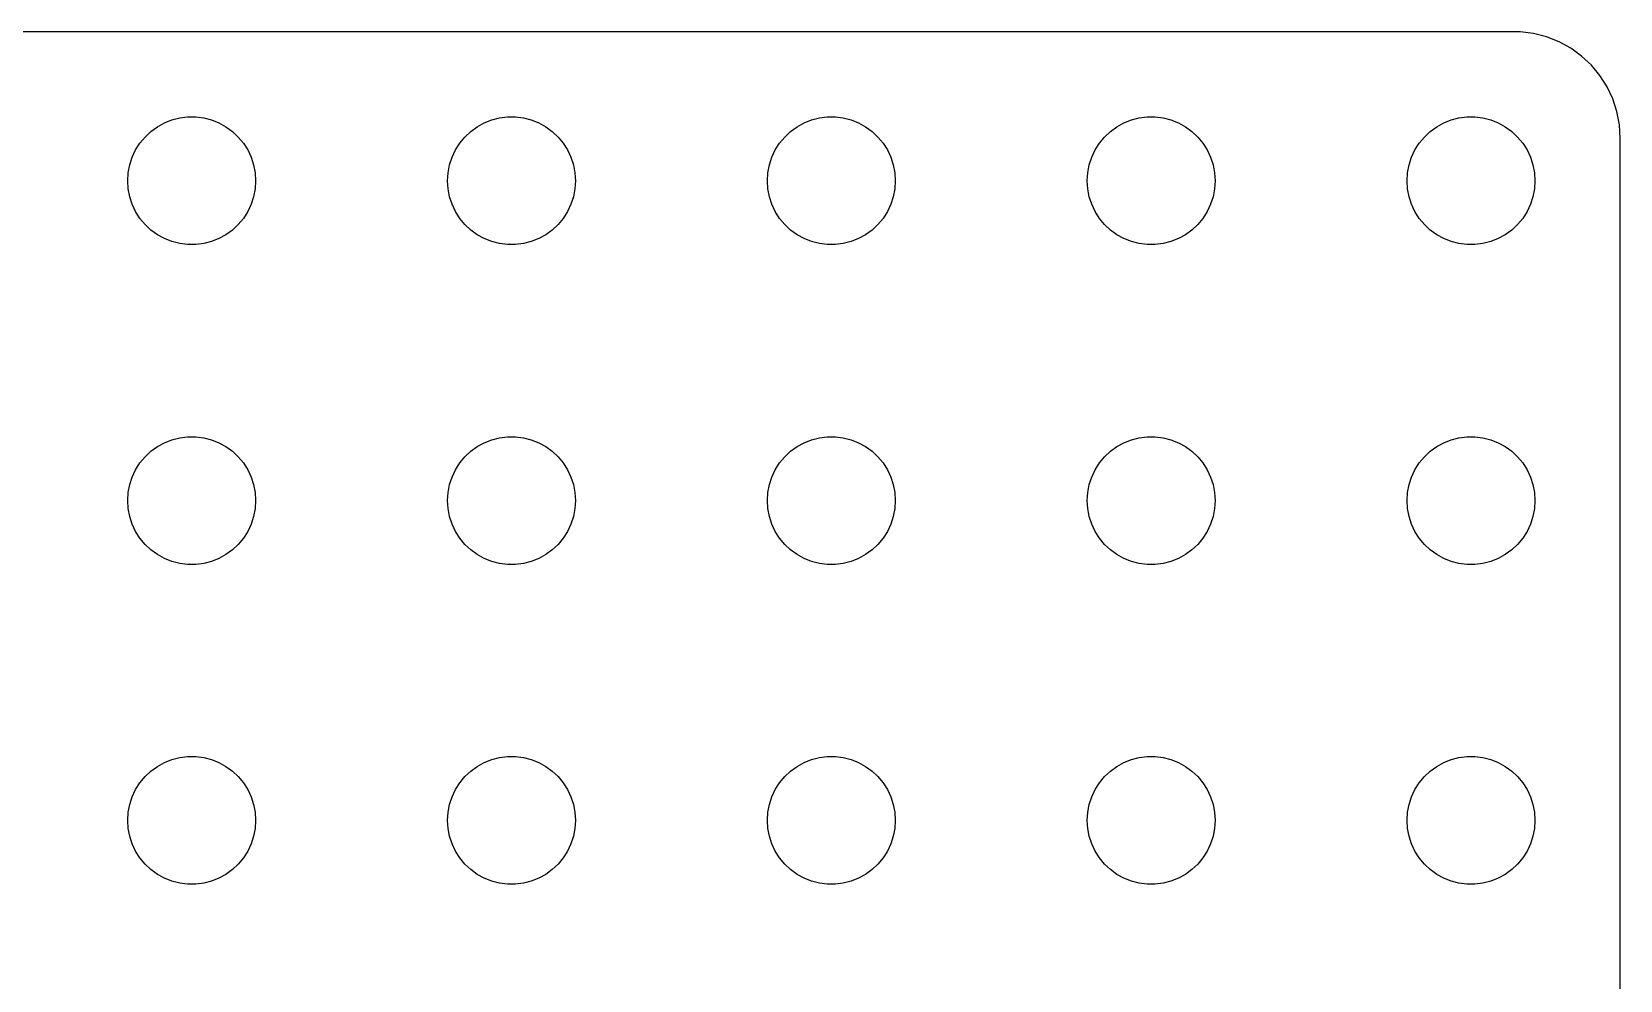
# Model space of a CAD drawing. Header units: metres. Extents: x -74 to 74, y -44 to 44.
# Drawn here: x 0 to 74.5, y 0 to 44.5 of the extents above; entities that cross this region are included whole.
import ezdxf

# ---------------------------------------------------------------- set-up
doc = ezdxf.new("R2010")
doc.units = ezdxf.units.M

msp = doc.modelspace()

# ---------------------------------------------------------------- linework, layer by layer
for p, q in [((69.8139, 44.4901), (-69.8139, 44.4901)), ((70.4369, 44.4114), (69.8139, 44.4901)), ((71.0451, 44.2553), (70.4369, 44.4114)), ((71.6289, 44.0241), (71.0451, 44.2553)), ((72.1791, 43.7216), (71.6289, 44.0241)), ((72.6871, 43.3526), (72.1791, 43.7216)), ((73.1448, 42.9227), (72.6871, 43.3526)), ((73.5451, 42.4389), (73.1448, 42.9227)), ((73.8815, 41.9088), (73.5451, 42.4389)), ((74.1489, 41.3406), (73.8815, 41.9088)), ((74.3429, 40.7434), (74.1489, 41.3406)), ((6.22266, 40.2145), (6.57294, 40.3532)), ((6.57294, 40.3532), (6.93785, 40.4469)), ((6.93785, 40.4469), (7.31161, 40.4941)), ((7.31161, 40.4941), (7.68837, 40.4941)), ((7.68837, 40.4941), (8.06213, 40.4469)), ((8.06213, 40.4469), (8.42705, 40.3532)), ((8.42705, 40.3532), (8.77733, 40.2145)), ((21.2227, 40.2145), (21.5729, 40.3532)), ((21.5729, 40.3532), (21.9379, 40.4469)), ((21.9379, 40.4469), (22.3116, 40.4941)), ((22.3116, 40.4941), (22.6884, 40.4941)), ((22.6884, 40.4941), (23.0621, 40.4469)), ((23.0621, 40.4469), (23.427, 40.3532)), ((23.427, 40.3532), (23.7773, 40.2145)), ((36.2227, 40.2145), (36.5729, 40.3532)), ((36.5729, 40.3532), (36.9379, 40.4469)), ((36.9379, 40.4469), (37.3116, 40.4941)), ((37.3116, 40.4941), (37.6884, 40.4941)), ((37.6884, 40.4941), (38.0621, 40.4469)), ((38.0621, 40.4469), (38.427, 40.3532)), ((38.427, 40.3532), (38.7773, 40.2145)), ((51.2227, 40.2145), (51.5729, 40.3532)), ((51.5729, 40.3532), (51.9379, 40.4469)), ((51.9379, 40.4469), (52.3116, 40.4941)), ((52.3116, 40.4941), (52.6884, 40.4941)), ((52.6884, 40.4941), (53.0621, 40.4469)), ((53.0621, 40.4469), (53.427, 40.3532)), ((53.427, 40.3532), (53.7773, 40.2145)), ((66.2227, 40.2145), (66.573, 40.3532)), ((66.573, 40.3532), (66.9379, 40.4469)), ((66.9379, 40.4469), (67.3116, 40.4941)), ((67.3116, 40.4941), (67.6884, 40.4941)), ((67.6884, 40.4941), (68.0621, 40.4469)), ((68.0621, 40.4469), (68.427, 40.3532)), ((68.427, 40.3532), (68.7773, 40.2145)), ((74.4606, 40.1267), (74.3429, 40.7434)), ((5.07294, 39.2634), (5.31308, 39.5536)), ((5.31308, 39.5536), (5.58772, 39.8115)), ((5.58772, 39.8115), (5.89252, 40.033)), ((5.89252, 40.033), (6.22266, 40.2145)), ((8.77733, 40.2145), (9.10747, 40.033)), ((9.10747, 40.033), (9.41226, 39.8115)), ((9.41226, 39.8115), (9.6869, 39.5536)), ((9.6869, 39.5536), (9.92705, 39.2634)), ((20.0729, 39.2634), (20.3131, 39.5536)), ((20.3131, 39.5536), (20.5877, 39.8115)), ((20.5877, 39.8115), (20.8925, 40.033)), ((20.8925, 40.033), (21.2227, 40.2145)), ((23.7773, 40.2145), (24.1075, 40.033)), ((24.1075, 40.033), (24.4123, 39.8115)), ((24.4123, 39.8115), (24.6869, 39.5536)), ((24.6869, 39.5536), (24.927, 39.2634)), ((35.0729, 39.2634), (35.3131, 39.5536)), ((35.3131, 39.5536), (35.5877, 39.8115)), ((35.5877, 39.8115), (35.8925, 40.033)), ((35.8925, 40.033), (36.2227, 40.2145)), ((38.7773, 40.2145), (39.1075, 40.033)), ((39.1075, 40.033), (39.4123, 39.8115)), ((39.4123, 39.8115), (39.6869, 39.5536)), ((39.6869, 39.5536), (39.927, 39.2634)), ((50.0729, 39.2634), (50.3131, 39.5536)), ((50.3131, 39.5536), (50.5877, 39.8115)), ((50.5877, 39.8115), (50.8925, 40.033)), ((50.8925, 40.033), (51.2227, 40.2145)), ((53.7773, 40.2145), (54.1075, 40.033)), ((54.1075, 40.033), (54.4123, 39.8115)), ((54.4123, 39.8115), (54.6869, 39.5536)), ((54.6869, 39.5536), (54.927, 39.2634)), ((65.073, 39.2634), (65.3131, 39.5536)), ((65.3131, 39.5536), (65.5877, 39.8115)), ((65.5877, 39.8115), (65.8925, 40.033)), ((65.8925, 40.033), (66.2227, 40.2145)), ((68.7773, 40.2145), (69.1075, 40.033)), ((69.1075, 40.033), (69.4123, 39.8115)), ((69.4123, 39.8115), (69.6869, 39.5536)), ((69.6869, 39.5536), (69.927, 39.2634)), ((74.5, 39.5), (74.4606, 40.1267)), ((74.5, -39.5), (74.5, 39.5)), ((4.71066, 38.6044), (4.87108, 38.9453)), ((4.87108, 38.9453), (5.07294, 39.2634)), ((9.92705, 39.2634), (10.1289, 38.9453)), ((10.1289, 38.9453), (10.2893, 38.6044)), ((19.7107, 38.6044), (19.8711, 38.9453)), ((19.8711, 38.9453), (20.0729, 39.2634)), ((24.927, 39.2634), (25.1289, 38.9453)), ((25.1289, 38.9453), (25.2893, 38.6044)), ((34.7107, 38.6044), (34.8711, 38.9453)), ((34.8711, 38.9453), (35.0729, 39.2634)), ((39.927, 39.2634), (40.1289, 38.9453)), ((40.1289, 38.9453), (40.2893, 38.6044)), ((49.7107, 38.6044), (49.8711, 38.9453)), ((49.8711, 38.9453), (50.0729, 39.2634)), ((54.927, 39.2634), (55.1289, 38.9453)), ((55.1289, 38.9453), (55.2893, 38.6044)), ((64.7107, 38.6044), (64.8711, 38.9453)), ((64.8711, 38.9453), (65.073, 39.2634)), ((69.927, 39.2634), (70.1289, 38.9453)), ((70.1289, 38.9453), (70.2893, 38.6044)), ((4.52365, 37.876), (4.59424, 38.2461)), ((4.59424, 38.2461), (4.71066, 38.6044)), ((10.2893, 38.6044), (10.4057, 38.2461)), ((10.4057, 38.2461), (10.4763, 37.876)), ((19.5237, 37.876), (19.5942, 38.2461)), ((19.5942, 38.2461), (19.7107, 38.6044)), ((25.2893, 38.6044), (25.4057, 38.2461)), ((25.4057, 38.2461), (25.4763, 37.876)), ((34.5237, 37.876), (34.5942, 38.2461)), ((34.5942, 38.2461), (34.7107, 38.6044)), ((40.2893, 38.6044), (40.4057, 38.2461)), ((40.4057, 38.2461), (40.4763, 37.876)), ((49.5237, 37.876), (49.5942, 38.2461)), ((49.5942, 38.2461), (49.7107, 38.6044)), ((55.2893, 38.6044), (55.4057, 38.2461)), ((55.4057, 38.2461), (55.4763, 37.876)), ((64.5237, 37.876), (64.5943, 38.2461)), ((64.5943, 38.2461), (64.7107, 38.6044)), ((70.2893, 38.6044), (70.4057, 38.2461)), ((70.4057, 38.2461), (70.4763, 37.876)), ((4.5, 37.5), (4.52365, 37.876)), ((4.52365, 37.124), (4.5, 37.5)), ((10.4763, 37.876), (10.5, 37.5)), ((10.5, 37.5), (10.4763, 37.124)), ((19.5, 37.5), (19.5237, 37.876)), ((19.5237, 37.124), (19.5, 37.5)), ((25.4763, 37.876), (25.5, 37.5)), ((25.5, 37.5), (25.4763, 37.124)), ((34.5, 37.5), (34.5237, 37.876)), ((34.5237, 37.124), (34.5, 37.5)), ((40.4763, 37.876), (40.5, 37.5)), ((40.5, 37.5), (40.4763, 37.124)), ((49.5, 37.5), (49.5237, 37.876)), ((49.5237, 37.124), (49.5, 37.5)), ((55.4763, 37.876), (55.5, 37.5)), ((55.5, 37.5), (55.4763, 37.124)), ((64.5, 37.5), (64.5237, 37.876)), ((64.5237, 37.124), (64.5, 37.5)), ((70.4763, 37.876), (70.5, 37.5)), ((70.5, 37.5), (70.4763, 37.124)), ((4.59424, 36.7539), (4.52365, 37.124)), ((4.71066, 36.3956), (4.59424, 36.7539)), ((10.4057, 36.7539), (10.2893, 36.3956)), ((10.4763, 37.124), (10.4057, 36.7539)), ((19.5942, 36.7539), (19.5237, 37.124)), ((19.7107, 36.3956), (19.5942, 36.7539)), ((25.4057, 36.7539), (25.2893, 36.3956)), ((25.4763, 37.124), (25.4057, 36.7539)), ((34.5942, 36.7539), (34.5237, 37.124)), ((34.7107, 36.3956), (34.5942, 36.7539)), ((40.4057, 36.7539), (40.2893, 36.3956)), ((40.4763, 37.124), (40.4057, 36.7539)), ((49.5942, 36.7539), (49.5237, 37.124)), ((49.7107, 36.3956), (49.5942, 36.7539)), ((55.4057, 36.7539), (55.2893, 36.3956)), ((55.4763, 37.124), (55.4057, 36.7539)), ((64.5943, 36.7539), (64.5237, 37.124)), ((64.7107, 36.3956), (64.5943, 36.7539)), ((70.4057, 36.7539), (70.2893, 36.3956)), ((70.4763, 37.124), (70.4057, 36.7539)), ((4.87108, 36.0547), (4.71066, 36.3956)), ((5.07294, 35.7366), (4.87108, 36.0547)), ((10.1289, 36.0547), (9.92705, 35.7366)), ((10.2893, 36.3956), (10.1289, 36.0547)), ((19.8711, 36.0547), (19.7107, 36.3956)), ((20.0729, 35.7366), (19.8711, 36.0547)), ((25.1289, 36.0547), (24.927, 35.7366)), ((25.2893, 36.3956), (25.1289, 36.0547)), ((34.8711, 36.0547), (34.7107, 36.3956)), ((35.0729, 35.7366), (34.8711, 36.0547)), ((40.1289, 36.0547), (39.927, 35.7366)), ((40.2893, 36.3956), (40.1289, 36.0547)), ((49.8711, 36.0547), (49.7107, 36.3956)), ((50.0729, 35.7366), (49.8711, 36.0547)), ((55.1289, 36.0547), (54.927, 35.7366)), ((55.2893, 36.3956), (55.1289, 36.0547)), ((64.8711, 36.0547), (64.7107, 36.3956)), ((65.073, 35.7366), (64.8711, 36.0547)), ((70.1289, 36.0547), (69.927, 35.7366)), ((70.2893, 36.3956), (70.1289, 36.0547)), ((5.31308, 35.4464), (5.07294, 35.7366)), ((5.58772, 35.1885), (5.31308, 35.4464)), ((5.89252, 34.967), (5.58772, 35.1885)), ((9.41226, 35.1885), (9.10747, 34.967)), ((9.6869, 35.4464), (9.41226, 35.1885)), ((9.92705, 35.7366), (9.6869, 35.4464)), ((20.3131, 35.4464), (20.0729, 35.7366)), ((20.5877, 35.1885), (20.3131, 35.4464)), ((20.8925, 34.967), (20.5877, 35.1885)), ((24.4123, 35.1885), (24.1075, 34.967)), ((24.6869, 35.4464), (24.4123, 35.1885)), ((24.927, 35.7366), (24.6869, 35.4464)), ((35.3131, 35.4464), (35.0729, 35.7366)), ((35.5877, 35.1885), (35.3131, 35.4464)), ((35.8925, 34.967), (35.5877, 35.1885)), ((39.4123, 35.1885), (39.1075, 34.967)), ((39.6869, 35.4464), (39.4123, 35.1885)), ((39.927, 35.7366), (39.6869, 35.4464)), ((50.3131, 35.4464), (50.0729, 35.7366)), ((50.5877, 35.1885), (50.3131, 35.4464)), ((50.8925, 34.967), (50.5877, 35.1885)), ((54.4123, 35.1885), (54.1075, 34.967)), ((54.6869, 35.4464), (54.4123, 35.1885)), ((54.927, 35.7366), (54.6869, 35.4464)), ((65.3131, 35.4464), (65.073, 35.7366)), ((65.5877, 35.1885), (65.3131, 35.4464)), ((65.8925, 34.967), (65.5877, 35.1885)), ((69.4123, 35.1885), (69.1075, 34.967)), ((69.6869, 35.4464), (69.4123, 35.1885)), ((69.927, 35.7366), (69.6869, 35.4464)), ((6.22266, 34.7855), (5.89252, 34.967)), ((6.57294, 34.6468), (6.22266, 34.7855)), ((6.93785, 34.5531), (6.57294, 34.6468)), ((7.31161, 34.5059), (6.93785, 34.5531)), ((7.68837, 34.5059), (7.31161, 34.5059)), ((8.06213, 34.5531), (7.68837, 34.5059)), ((8.42705, 34.6468), (8.06213, 34.5531)), ((8.77733, 34.7855), (8.42705, 34.6468)), ((9.10747, 34.967), (8.77733, 34.7855)), ((21.2227, 34.7855), (20.8925, 34.967)), ((21.5729, 34.6468), (21.2227, 34.7855)), ((21.9379, 34.5531), (21.5729, 34.6468)), ((22.3116, 34.5059), (21.9379, 34.5531)), ((22.6884, 34.5059), (22.3116, 34.5059)), ((23.0621, 34.5531), (22.6884, 34.5059)), ((23.427, 34.6468), (23.0621, 34.5531)), ((23.7773, 34.7855), (23.427, 34.6468)), ((24.1075, 34.967), (23.7773, 34.7855)), ((36.2227, 34.7855), (35.8925, 34.967)), ((36.5729, 34.6468), (36.2227, 34.7855)), ((36.9379, 34.5531), (36.5729, 34.6468)), ((37.3116, 34.5059), (36.9379, 34.5531)), ((37.6884, 34.5059), (37.3116, 34.5059)), ((38.0621, 34.5531), (37.6884, 34.5059)), ((38.427, 34.6468), (38.0621, 34.5531)), ((38.7773, 34.7855), (38.427, 34.6468)), ((39.1075, 34.967), (38.7773, 34.7855)), ((51.2227, 34.7855), (50.8925, 34.967)), ((51.5729, 34.6468), (51.2227, 34.7855)), ((51.9379, 34.5531), (51.5729, 34.6468)), ((52.3116, 34.5059), (51.9379, 34.5531)), ((52.6884, 34.5059), (52.3116, 34.5059)), ((53.0621, 34.5531), (52.6884, 34.5059)), ((53.427, 34.6468), (53.0621, 34.5531)), ((53.7773, 34.7855), (53.427, 34.6468)), ((54.1075, 34.967), (53.7773, 34.7855)), ((66.2227, 34.7855), (65.8925, 34.967)), ((66.573, 34.6468), (66.2227, 34.7855)), ((66.9379, 34.5531), (66.573, 34.6468)), ((67.3116, 34.5059), (66.9379, 34.5531)), ((67.6884, 34.5059), (67.3116, 34.5059)), ((68.0621, 34.5531), (67.6884, 34.5059)), ((68.427, 34.6468), (68.0621, 34.5531)), ((68.7773, 34.7855), (68.427, 34.6468)), ((69.1075, 34.967), (68.7773, 34.7855)), ((6.22266, 25.2145), (6.57294, 25.3532)), ((6.57294, 25.3532), (6.93785, 25.4469)), ((6.93785, 25.4469), (7.31161, 25.4941)), ((7.31161, 25.4941), (7.68837, 25.4941)), ((7.68837, 25.4941), (8.06213, 25.4469)), ((8.06213, 25.4469), (8.42705, 25.3532)), ((8.42705, 25.3532), (8.77733, 25.2145)), ((21.2227, 25.2145), (21.5729, 25.3532)), ((21.5729, 25.3532), (21.9379, 25.4469)), ((21.9379, 25.4469), (22.3116, 25.4941)), ((22.3116, 25.4941), (22.6884, 25.4941)), ((22.6884, 25.4941), (23.0621, 25.4469)), ((23.0621, 25.4469), (23.427, 25.3532)), ((23.427, 25.3532), (23.7773, 25.2145)), ((36.2227, 25.2145), (36.5729, 25.3532)), ((36.5729, 25.3532), (36.9379, 25.4469)), ((36.9379, 25.4469), (37.3116, 25.4941)), ((37.3116, 25.4941), (37.6884, 25.4941)), ((37.6884, 25.4941), (38.0621, 25.4469)), ((38.0621, 25.4469), (38.427, 25.3532)), ((38.427, 25.3532), (38.7773, 25.2145)), ((51.2227, 25.2145), (51.5729, 25.3532)), ((51.5729, 25.3532), (51.9379, 25.4469)), ((51.9379, 25.4469), (52.3116, 25.4941)), ((52.3116, 25.4941), (52.6884, 25.4941)), ((52.6884, 25.4941), (53.0621, 25.4469)), ((53.0621, 25.4469), (53.427, 25.3532)), ((53.427, 25.3532), (53.7773, 25.2145)), ((66.2227, 25.2145), (66.573, 25.3532)), ((66.573, 25.3532), (66.9379, 25.4469)), ((66.9379, 25.4469), (67.3116, 25.4941)), ((67.3116, 25.4941), (67.6884, 25.4941)), ((67.6884, 25.4941), (68.0621, 25.4469)), ((68.0621, 25.4469), (68.427, 25.3532)), ((68.427, 25.3532), (68.7773, 25.2145)), ((5.31308, 24.5536), (5.58772, 24.8115)), ((5.58772, 24.8115), (5.89252, 25.033)), ((5.89252, 25.033), (6.22266, 25.2145)), ((8.77733, 25.2145), (9.10747, 25.033)), ((9.10747, 25.033), (9.41226, 24.8115)), ((9.41226, 24.8115), (9.6869, 24.5536)), ((20.3131, 24.5536), (20.5877, 24.8115)), ((20.5877, 24.8115), (20.8925, 25.033)), ((20.8925, 25.033), (21.2227, 25.2145)), ((23.7773, 25.2145), (24.1075, 25.033)), ((24.1075, 25.033), (24.4123, 24.8115)), ((24.4123, 24.8115), (24.6869, 24.5536)), ((35.3131, 24.5536), (35.5877, 24.8115)), ((35.5877, 24.8115), (35.8925, 25.033)), ((35.8925, 25.033), (36.2227, 25.2145)), ((38.7773, 25.2145), (39.1075, 25.033)), ((39.1075, 25.033), (39.4123, 24.8115)), ((39.4123, 24.8115), (39.6869, 24.5536)), ((50.3131, 24.5536), (50.5877, 24.8115)), ((50.5877, 24.8115), (50.8925, 25.033)), ((50.8925, 25.033), (51.2227, 25.2145)), ((53.7773, 25.2145), (54.1075, 25.033)), ((54.1075, 25.033), (54.4123, 24.8115)), ((54.4123, 24.8115), (54.6869, 24.5536)), ((65.3131, 24.5536), (65.5877, 24.8115)), ((65.5877, 24.8115), (65.8925, 25.033)), ((65.8925, 25.033), (66.2227, 25.2145)), ((68.7773, 25.2145), (69.1075, 25.033)), ((69.1075, 25.033), (69.4123, 24.8115)), ((69.4123, 24.8115), (69.6869, 24.5536)), ((4.71066, 23.6044), (4.87108, 23.9453)), ((4.87108, 23.9453), (5.07294, 24.2634)), ((5.07294, 24.2634), (5.31308, 24.5536)), ((9.6869, 24.5536), (9.92705, 24.2634)), ((9.92705, 24.2634), (10.1289, 23.9453)), ((10.1289, 23.9453), (10.2893, 23.6044)), ((19.7107, 23.6044), (19.8711, 23.9453)), ((19.8711, 23.9453), (20.0729, 24.2634)), ((20.0729, 24.2634), (20.3131, 24.5536)), ((24.6869, 24.5536), (24.927, 24.2634)), ((24.927, 24.2634), (25.1289, 23.9453)), ((25.1289, 23.9453), (25.2893, 23.6044)), ((34.7107, 23.6044), (34.8711, 23.9453)), ((34.8711, 23.9453), (35.0729, 24.2634)), ((35.0729, 24.2634), (35.3131, 24.5536)), ((39.6869, 24.5536), (39.927, 24.2634)), ((39.927, 24.2634), (40.1289, 23.9453)), ((40.1289, 23.9453), (40.2893, 23.6044)), ((49.7107, 23.6044), (49.8711, 23.9453)), ((49.8711, 23.9453), (50.0729, 24.2634)), ((50.0729, 24.2634), (50.3131, 24.5536)), ((54.6869, 24.5536), (54.927, 24.2634)), ((54.927, 24.2634), (55.1289, 23.9453)), ((55.1289, 23.9453), (55.2893, 23.6044)), ((64.7107, 23.6044), (64.8711, 23.9453)), ((64.8711, 23.9453), (65.073, 24.2634)), ((65.073, 24.2634), (65.3131, 24.5536)), ((69.6869, 24.5536), (69.927, 24.2634)), ((69.927, 24.2634), (70.1289, 23.9453)), ((70.1289, 23.9453), (70.2893, 23.6044)), ((4.52365, 22.876), (4.59424, 23.2461)), ((4.59424, 23.2461), (4.71066, 23.6044)), ((10.2893, 23.6044), (10.4057, 23.2461)), ((10.4057, 23.2461), (10.4763, 22.876)), ((19.5237, 22.876), (19.5942, 23.2461)), ((19.5942, 23.2461), (19.7107, 23.6044)), ((25.2893, 23.6044), (25.4057, 23.2461)), ((25.4057, 23.2461), (25.4763, 22.876)), ((34.5237, 22.876), (34.5942, 23.2461)), ((34.5942, 23.2461), (34.7107, 23.6044)), ((40.2893, 23.6044), (40.4057, 23.2461)), ((40.4057, 23.2461), (40.4763, 22.876)), ((49.5237, 22.876), (49.5942, 23.2461)), ((49.5942, 23.2461), (49.7107, 23.6044)), ((55.2893, 23.6044), (55.4057, 23.2461)), ((55.4057, 23.2461), (55.4763, 22.876)), ((64.5237, 22.876), (64.5943, 23.2461)), ((64.5943, 23.2461), (64.7107, 23.6044)), ((70.2893, 23.6044), (70.4057, 23.2461)), ((70.4057, 23.2461), (70.4763, 22.876)), ((4.5, 22.5), (4.52365, 22.876)), ((4.52365, 22.124), (4.5, 22.5)), ((10.4763, 22.876), (10.5, 22.5)), ((10.5, 22.5), (10.4763, 22.124)), ((19.5, 22.5), (19.5237, 22.876)), ((19.5237, 22.124), (19.5, 22.5)), ((25.4763, 22.876), (25.5, 22.5)), ((25.5, 22.5), (25.4763, 22.124)), ((34.5, 22.5), (34.5237, 22.876)), ((34.5237, 22.124), (34.5, 22.5)), ((40.4763, 22.876), (40.5, 22.5)), ((40.5, 22.5), (40.4763, 22.124)), ((49.5, 22.5), (49.5237, 22.876)), ((49.5237, 22.124), (49.5, 22.5)), ((55.4763, 22.876), (55.5, 22.5)), ((55.5, 22.5), (55.4763, 22.124)), ((64.5, 22.5), (64.5237, 22.876)), ((64.5237, 22.124), (64.5, 22.5)), ((70.4763, 22.876), (70.5, 22.5)), ((70.5, 22.5), (70.4763, 22.124)), ((4.59424, 21.7539), (4.52365, 22.124)), ((4.71066, 21.3956), (4.59424, 21.7539)), ((10.4057, 21.7539), (10.2893, 21.3956)), ((10.4763, 22.124), (10.4057, 21.7539)), ((19.5942, 21.7539), (19.5237, 22.124)), ((19.7107, 21.3956), (19.5942, 21.7539)), ((25.4057, 21.7539), (25.2893, 21.3956)), ((25.4763, 22.124), (25.4057, 21.7539)), ((34.5942, 21.7539), (34.5237, 22.124)), ((34.7107, 21.3956), (34.5942, 21.7539)), ((40.4057, 21.7539), (40.2893, 21.3956)), ((40.4763, 22.124), (40.4057, 21.7539)), ((49.5942, 21.7539), (49.5237, 22.124)), ((49.7107, 21.3956), (49.5942, 21.7539)), ((55.4057, 21.7539), (55.2893, 21.3956)), ((55.4763, 22.124), (55.4057, 21.7539)), ((64.5943, 21.7539), (64.5237, 22.124)), ((64.7107, 21.3956), (64.5943, 21.7539)), ((70.4057, 21.7539), (70.2893, 21.3956)), ((70.4763, 22.124), (70.4057, 21.7539)), ((4.87108, 21.0547), (4.71066, 21.3956)), ((5.07294, 20.7366), (4.87108, 21.0547)), ((10.1289, 21.0547), (9.92705, 20.7366)), ((10.2893, 21.3956), (10.1289, 21.0547)), ((19.8711, 21.0547), (19.7107, 21.3956)), ((20.0729, 20.7366), (19.8711, 21.0547)), ((25.1289, 21.0547), (24.927, 20.7366)), ((25.2893, 21.3956), (25.1289, 21.0547)), ((34.8711, 21.0547), (34.7107, 21.3956)), ((35.0729, 20.7366), (34.8711, 21.0547)), ((40.1289, 21.0547), (39.927, 20.7366)), ((40.2893, 21.3956), (40.1289, 21.0547)), ((49.8711, 21.0547), (49.7107, 21.3956)), ((50.0729, 20.7366), (49.8711, 21.0547)), ((55.1289, 21.0547), (54.927, 20.7366)), ((55.2893, 21.3956), (55.1289, 21.0547)), ((64.8711, 21.0547), (64.7107, 21.3956)), ((65.073, 20.7366), (64.8711, 21.0547)), ((70.1289, 21.0547), (69.927, 20.7366)), ((70.2893, 21.3956), (70.1289, 21.0547)), ((5.31308, 20.4464), (5.07294, 20.7366)), ((5.58772, 20.1884), (5.31308, 20.4464)), ((5.89252, 19.967), (5.58772, 20.1884)), ((9.41226, 20.1884), (9.10747, 19.967)), ((9.6869, 20.4464), (9.41226, 20.1884)), ((9.92705, 20.7366), (9.6869, 20.4464)), ((20.3131, 20.4464), (20.0729, 20.7366)), ((20.5877, 20.1884), (20.3131, 20.4464)), ((20.8925, 19.967), (20.5877, 20.1884)), ((24.4123, 20.1884), (24.1075, 19.967)), ((24.6869, 20.4464), (24.4123, 20.1884)), ((24.927, 20.7366), (24.6869, 20.4464)), ((35.3131, 20.4464), (35.0729, 20.7366)), ((35.5877, 20.1884), (35.3131, 20.4464)), ((35.8925, 19.967), (35.5877, 20.1884)), ((39.4123, 20.1884), (39.1075, 19.967)), ((39.6869, 20.4464), (39.4123, 20.1884)), ((39.927, 20.7366), (39.6869, 20.4464)), ((50.3131, 20.4464), (50.0729, 20.7366)), ((50.5877, 20.1884), (50.3131, 20.4464)), ((50.8925, 19.967), (50.5877, 20.1884)), ((54.4123, 20.1884), (54.1075, 19.967)), ((54.6869, 20.4464), (54.4123, 20.1884)), ((54.927, 20.7366), (54.6869, 20.4464)), ((65.3131, 20.4464), (65.073, 20.7366)), ((65.5877, 20.1884), (65.3131, 20.4464)), ((65.8925, 19.967), (65.5877, 20.1884)), ((69.4123, 20.1884), (69.1075, 19.967)), ((69.6869, 20.4464), (69.4123, 20.1884)), ((69.927, 20.7366), (69.6869, 20.4464)), ((6.22266, 19.7855), (5.89252, 19.967)), ((6.57294, 19.6468), (6.22266, 19.7855)), ((6.93785, 19.5531), (6.57294, 19.6468)), ((7.31161, 19.5059), (6.93785, 19.5531)), ((7.68837, 19.5059), (7.31161, 19.5059)), ((8.06213, 19.5531), (7.68837, 19.5059)), ((8.42705, 19.6468), (8.06213, 19.5531)), ((8.77733, 19.7855), (8.42705, 19.6468)), ((9.10747, 19.967), (8.77733, 19.7855)), ((21.2227, 19.7855), (20.8925, 19.967)), ((21.5729, 19.6468), (21.2227, 19.7855)), ((21.9379, 19.5531), (21.5729, 19.6468)), ((22.3116, 19.5059), (21.9379, 19.5531)), ((22.6884, 19.5059), (22.3116, 19.5059)), ((23.0621, 19.5531), (22.6884, 19.5059)), ((23.427, 19.6468), (23.0621, 19.5531)), ((23.7773, 19.7855), (23.427, 19.6468)), ((24.1075, 19.967), (23.7773, 19.7855)), ((36.2227, 19.7855), (35.8925, 19.967)), ((36.5729, 19.6468), (36.2227, 19.7855)), ((36.9379, 19.5531), (36.5729, 19.6468)), ((37.3116, 19.5059), (36.9379, 19.5531)), ((37.6884, 19.5059), (37.3116, 19.5059)), ((38.0621, 19.5531), (37.6884, 19.5059)), ((38.427, 19.6468), (38.0621, 19.5531)), ((38.7773, 19.7855), (38.427, 19.6468)), ((39.1075, 19.967), (38.7773, 19.7855)), ((51.2227, 19.7855), (50.8925, 19.967)), ((51.5729, 19.6468), (51.2227, 19.7855)), ((51.9379, 19.5531), (51.5729, 19.6468)), ((52.3116, 19.5059), (51.9379, 19.5531)), ((52.6884, 19.5059), (52.3116, 19.5059)), ((53.0621, 19.5531), (52.6884, 19.5059)), ((53.427, 19.6468), (53.0621, 19.5531)), ((53.7773, 19.7855), (53.427, 19.6468)), ((54.1075, 19.967), (53.7773, 19.7855)), ((66.2227, 19.7855), (65.8925, 19.967)), ((66.573, 19.6468), (66.2227, 19.7855)), ((66.9379, 19.5531), (66.573, 19.6468)), ((67.3116, 19.5059), (66.9379, 19.5531)), ((67.6884, 19.5059), (67.3116, 19.5059)), ((68.0621, 19.5531), (67.6884, 19.5059)), ((68.427, 19.6468), (68.0621, 19.5531)), ((68.7773, 19.7855), (68.427, 19.6468)), ((69.1075, 19.967), (68.7773, 19.7855)), ((6.57294, 10.3532), (6.93785, 10.4469)), ((6.93785, 10.4469), (7.31161, 10.4941)), ((7.31161, 10.4941), (7.68837, 10.4941)), ((7.68837, 10.4941), (8.06213, 10.4469)), ((8.06213, 10.4469), (8.42705, 10.3532)), ((21.5729, 10.3532), (21.9379, 10.4469)), ((21.9379, 10.4469), (22.3116, 10.4941)), ((22.3116, 10.4941), (22.6884, 10.4941)), ((22.6884, 10.4941), (23.0621, 10.4469)), ((23.0621, 10.4469), (23.427, 10.3532)), ((36.5729, 10.3532), (36.9379, 10.4469)), ((36.9379, 10.4469), (37.3116, 10.4941)), ((37.3116, 10.4941), (37.6884, 10.4941)), ((37.6884, 10.4941), (38.0621, 10.4469)), ((38.0621, 10.4469), (38.427, 10.3532)), ((51.5729, 10.3532), (51.9379, 10.4469)), ((51.9379, 10.4469), (52.3116, 10.4941)), ((52.3116, 10.4941), (52.6884, 10.4941)), ((52.6884, 10.4941), (53.0621, 10.4469)), ((53.0621, 10.4469), (53.427, 10.3532)), ((66.573, 10.3532), (66.9379, 10.4469)), ((66.9379, 10.4469), (67.3116, 10.4941)), ((67.3116, 10.4941), (67.6884, 10.4941)), ((67.6884, 10.4941), (68.0621, 10.4469)), ((68.0621, 10.4469), (68.427, 10.3532)), ((5.31308, 9.55363), (5.58772, 9.81154)), ((5.58772, 9.81154), (5.89252, 10.033)), ((5.89252, 10.033), (6.22266, 10.2145)), ((6.22266, 10.2145), (6.57294, 10.3532)), ((8.42705, 10.3532), (8.77733, 10.2145)), ((8.77733, 10.2145), (9.10747, 10.033)), ((9.10747, 10.033), (9.41226, 9.81154)), ((9.41226, 9.81154), (9.6869, 9.55363)), ((20.3131, 9.55363), (20.5877, 9.81154)), ((20.5877, 9.81154), (20.8925, 10.033)), ((20.8925, 10.033), (21.2227, 10.2145)), ((21.2227, 10.2145), (21.5729, 10.3532)), ((23.427, 10.3532), (23.7773, 10.2145)), ((23.7773, 10.2145), (24.1075, 10.033)), ((24.1075, 10.033), (24.4123, 9.81154)), ((24.4123, 9.81154), (24.6869, 9.55363)), ((35.3131, 9.55363), (35.5877, 9.81154)), ((35.5877, 9.81154), (35.8925, 10.033)), ((35.8925, 10.033), (36.2227, 10.2145)), ((36.2227, 10.2145), (36.5729, 10.3532)), ((38.427, 10.3532), (38.7773, 10.2145)), ((38.7773, 10.2145), (39.1075, 10.033)), ((39.1075, 10.033), (39.4123, 9.81154)), ((39.4123, 9.81154), (39.6869, 9.55363)), ((50.3131, 9.55363), (50.5877, 9.81154)), ((50.5877, 9.81154), (50.8925, 10.033)), ((50.8925, 10.033), (51.2227, 10.2145)), ((51.2227, 10.2145), (51.5729, 10.3532)), ((53.427, 10.3532), (53.7773, 10.2145)), ((53.7773, 10.2145), (54.1075, 10.033)), ((54.1075, 10.033), (54.4123, 9.81154)), ((54.4123, 9.81154), (54.6869, 9.55363)), ((65.3131, 9.55363), (65.5877, 9.81154)), ((65.5877, 9.81154), (65.8925, 10.033)), ((65.8925, 10.033), (66.2227, 10.2145)), ((66.2227, 10.2145), (66.573, 10.3532)), ((68.427, 10.3532), (68.7773, 10.2145)), ((68.7773, 10.2145), (69.1075, 10.033)), ((69.1075, 10.033), (69.4123, 9.81154)), ((69.4123, 9.81154), (69.6869, 9.55363)), ((4.71066, 8.60437), (4.87108, 8.94525)), ((4.87108, 8.94525), (5.07294, 9.26335)), ((5.07294, 9.26335), (5.31308, 9.55363)), ((9.6869, 9.55363), (9.92705, 9.26335)), ((9.92705, 9.26335), (10.1289, 8.94525)), ((10.1289, 8.94525), (10.2893, 8.60437)), ((19.7107, 8.60437), (19.8711, 8.94525)), ((19.8711, 8.94525), (20.0729, 9.26335)), ((20.0729, 9.26335), (20.3131, 9.55363)), ((24.6869, 9.55363), (24.927, 9.26335)), ((24.927, 9.26335), (25.1289, 8.94525)), ((25.1289, 8.94525), (25.2893, 8.60437)), ((34.7107, 8.60437), (34.8711, 8.94525)), ((34.8711, 8.94525), (35.0729, 9.26335)), ((35.0729, 9.26335), (35.3131, 9.55363)), ((39.6869, 9.55363), (39.927, 9.26335)), ((39.927, 9.26335), (40.1289, 8.94525)), ((40.1289, 8.94525), (40.2893, 8.60437)), ((49.7107, 8.60437), (49.8711, 8.94525)), ((49.8711, 8.94525), (50.0729, 9.26335)), ((50.0729, 9.26335), (50.3131, 9.55363)), ((54.6869, 9.55363), (54.927, 9.26335)), ((54.927, 9.26335), (55.1289, 8.94525)), ((55.1289, 8.94525), (55.2893, 8.60437)), ((64.7107, 8.60437), (64.8711, 8.94525)), ((64.8711, 8.94525), (65.073, 9.26335)), ((65.073, 9.26335), (65.3131, 9.55363)), ((69.6869, 9.55363), (69.927, 9.26335)), ((69.927, 9.26335), (70.1289, 8.94525)), ((70.1289, 8.94525), (70.2893, 8.60437)), ((4.52365, 7.87599), (4.59424, 8.24606)), ((4.59424, 8.24606), (4.71066, 8.60437)), ((10.2893, 8.60437), (10.4057, 8.24606)), ((10.4057, 8.24606), (10.4763, 7.87599)), ((19.5237, 7.87599), (19.5942, 8.24606)), ((19.5942, 8.24606), (19.7107, 8.60437)), ((25.2893, 8.60437), (25.4057, 8.24606)), ((25.4057, 8.24606), (25.4763, 7.87599)), ((34.5237, 7.87599), (34.5942, 8.24606)), ((34.5942, 8.24606), (34.7107, 8.60437)), ((40.2893, 8.60437), (40.4057, 8.24606)), ((40.4057, 8.24606), (40.4763, 7.87599)), ((49.5237, 7.87599), (49.5942, 8.24606)), ((49.5942, 8.24606), (49.7107, 8.60437)), ((55.2893, 8.60437), (55.4057, 8.24606)), ((55.4057, 8.24606), (55.4763, 7.87599)), ((64.5237, 7.87599), (64.5943, 8.24606)), ((64.5943, 8.24606), (64.7107, 8.60437)), ((70.2893, 8.60437), (70.4057, 8.24606)), ((70.4057, 8.24606), (70.4763, 7.87599)), ((4.5, 7.5), (4.52365, 7.87599)), ((4.52365, 7.12399), (4.5, 7.5)), ((10.4763, 7.87599), (10.5, 7.5)), ((10.5, 7.5), (10.4763, 7.12399)), ((19.5, 7.5), (19.5237, 7.87599)), ((19.5237, 7.12399), (19.5, 7.5)), ((25.4763, 7.87599), (25.5, 7.5)), ((25.5, 7.5), (25.4763, 7.12399)), ((34.5, 7.5), (34.5237, 7.87599)), ((34.5237, 7.12399), (34.5, 7.5)), ((40.4763, 7.87599), (40.5, 7.5)), ((40.5, 7.5), (40.4763, 7.12399)), ((49.5, 7.5), (49.5237, 7.87599)), ((49.5237, 7.12399), (49.5, 7.5)), ((55.4763, 7.87599), (55.5, 7.5)), ((55.5, 7.5), (55.4763, 7.12399)), ((64.5, 7.5), (64.5237, 7.87599)), ((64.5237, 7.12399), (64.5, 7.5)), ((70.4763, 7.87599), (70.5, 7.5)), ((70.5, 7.5), (70.4763, 7.12399)), ((4.59424, 6.75392), (4.52365, 7.12399)), ((4.71066, 6.39561), (4.59424, 6.75392)), ((10.4057, 6.75392), (10.2893, 6.39561)), ((10.4763, 7.12399), (10.4057, 6.75392)), ((19.5942, 6.75392), (19.5237, 7.12399)), ((19.7107, 6.39561), (19.5942, 6.75392)), ((25.4057, 6.75392), (25.2893, 6.39561)), ((25.4763, 7.12399), (25.4057, 6.75392)), ((34.5942, 6.75392), (34.5237, 7.12399)), ((34.7107, 6.39561), (34.5942, 6.75392)), ((40.4057, 6.75392), (40.2893, 6.39561)), ((40.4763, 7.12399), (40.4057, 6.75392)), ((49.5942, 6.75392), (49.5237, 7.12399)), ((49.7107, 6.39561), (49.5942, 6.75392)), ((55.4057, 6.75392), (55.2893, 6.39561)), ((55.4763, 7.12399), (55.4057, 6.75392)), ((64.5943, 6.75392), (64.5237, 7.12399)), ((64.7107, 6.39561), (64.5943, 6.75392)), ((70.4057, 6.75392), (70.2893, 6.39561)), ((70.4763, 7.12399), (70.4057, 6.75392)), ((4.87108, 6.05473), (4.71066, 6.39561)), ((5.07294, 5.73663), (4.87108, 6.05473)), ((10.1289, 6.05473), (9.92705, 5.73663)), ((10.2893, 6.39561), (10.1289, 6.05473)), ((19.8711, 6.05473), (19.7107, 6.39561)), ((20.0729, 5.73663), (19.8711, 6.05473)), ((25.1289, 6.05473), (24.927, 5.73663)), ((25.2893, 6.39561), (25.1289, 6.05473)), ((34.8711, 6.05473), (34.7107, 6.39561)), ((35.0729, 5.73663), (34.8711, 6.05473)), ((40.1289, 6.05473), (39.927, 5.73663)), ((40.2893, 6.39561), (40.1289, 6.05473)), ((49.8711, 6.05473), (49.7107, 6.39561)), ((50.0729, 5.73663), (49.8711, 6.05473)), ((55.1289, 6.05473), (54.927, 5.73663)), ((55.2893, 6.39561), (55.1289, 6.05473)), ((64.8711, 6.05473), (64.7107, 6.39561)), ((65.073, 5.73663), (64.8711, 6.05473)), ((70.1289, 6.05473), (69.927, 5.73663)), ((70.2893, 6.39561), (70.1289, 6.05473)), ((5.31308, 5.44635), (5.07294, 5.73663)), ((5.58772, 5.18845), (5.31308, 5.44635)), ((9.6869, 5.44635), (9.41226, 5.18845)), ((9.92705, 5.73663), (9.6869, 5.44635)), ((20.3131, 5.44635), (20.0729, 5.73663)), ((20.5877, 5.18845), (20.3131, 5.44635)), ((24.6869, 5.44635), (24.4123, 5.18845)), ((24.927, 5.73663), (24.6869, 5.44635)), ((35.3131, 5.44635), (35.0729, 5.73663)), ((35.5877, 5.18845), (35.3131, 5.44635)), ((39.6869, 5.44635), (39.4123, 5.18845)), ((39.927, 5.73663), (39.6869, 5.44635)), ((50.3131, 5.44635), (50.0729, 5.73663)), ((50.5877, 5.18845), (50.3131, 5.44635)), ((54.6869, 5.44635), (54.4123, 5.18845)), ((54.927, 5.73663), (54.6869, 5.44635)), ((65.3131, 5.44635), (65.073, 5.73663)), ((65.5877, 5.18845), (65.3131, 5.44635)), ((69.6869, 5.44635), (69.4123, 5.18845)), ((69.927, 5.73663), (69.6869, 5.44635)), ((5.89252, 4.96701), (5.58772, 5.18845)), ((6.22266, 4.78551), (5.89252, 4.96701)), ((6.57294, 4.64682), (6.22266, 4.78551)), ((6.93785, 4.55313), (6.57294, 4.64682)), ((7.31161, 4.50591), (6.93785, 4.55313)), ((7.68837, 4.50591), (7.31161, 4.50591)), ((8.06213, 4.55313), (7.68837, 4.50591)), ((8.42705, 4.64682), (8.06213, 4.55313)), ((8.77733, 4.78551), (8.42705, 4.64682)), ((9.10747, 4.96701), (8.77733, 4.78551)), ((9.41226, 5.18845), (9.10747, 4.96701)), ((20.8925, 4.96701), (20.5877, 5.18845)), ((21.2227, 4.78551), (20.8925, 4.96701)), ((21.5729, 4.64682), (21.2227, 4.78551)), ((21.9379, 4.55313), (21.5729, 4.64682)), ((22.3116, 4.50591), (21.9379, 4.55313)), ((22.6884, 4.50591), (22.3116, 4.50591)), ((23.0621, 4.55313), (22.6884, 4.50591)), ((23.427, 4.64682), (23.0621, 4.55313)), ((23.7773, 4.78551), (23.427, 4.64682)), ((24.1075, 4.96701), (23.7773, 4.78551)), ((24.4123, 5.18845), (24.1075, 4.96701)), ((35.8925, 4.96701), (35.5877, 5.18845)), ((36.2227, 4.78551), (35.8925, 4.96701)), ((36.5729, 4.64682), (36.2227, 4.78551)), ((36.9379, 4.55313), (36.5729, 4.64682)), ((37.3116, 4.50591), (36.9379, 4.55313)), ((37.6884, 4.50591), (37.3116, 4.50591)), ((38.0621, 4.55313), (37.6884, 4.50591)), ((38.427, 4.64682), (38.0621, 4.55313)), ((38.7773, 4.78551), (38.427, 4.64682)), ((39.1075, 4.96701), (38.7773, 4.78551)), ((39.4123, 5.18845), (39.1075, 4.96701)), ((50.8925, 4.96701), (50.5877, 5.18845)), ((51.2227, 4.78551), (50.8925, 4.96701)), ((51.5729, 4.64682), (51.2227, 4.78551)), ((51.9379, 4.55313), (51.5729, 4.64682)), ((52.3116, 4.50591), (51.9379, 4.55313)), ((52.6884, 4.50591), (52.3116, 4.50591)), ((53.0621, 4.55313), (52.6884, 4.50591)), ((53.427, 4.64682), (53.0621, 4.55313)), ((53.7773, 4.78551), (53.427, 4.64682)), ((54.1075, 4.96701), (53.7773, 4.78551)), ((54.4123, 5.18845), (54.1075, 4.96701)), ((65.8925, 4.96701), (65.5877, 5.18845)), ((66.2227, 4.78551), (65.8925, 4.96701)), ((66.573, 4.64682), (66.2227, 4.78551)), ((66.9379, 4.55313), (66.573, 4.64682)), ((67.3116, 4.50591), (66.9379, 4.55313)), ((67.6884, 4.50591), (67.3116, 4.50591)), ((68.0621, 4.55313), (67.6884, 4.50591)), ((68.427, 4.64682), (68.0621, 4.55313)), ((68.7773, 4.78551), (68.427, 4.64682)), ((69.1075, 4.96701), (68.7773, 4.78551)), ((69.4123, 5.18845), (69.1075, 4.96701))]:
    msp.add_line(p, q)

doc.saveas('drawing.dxf')
